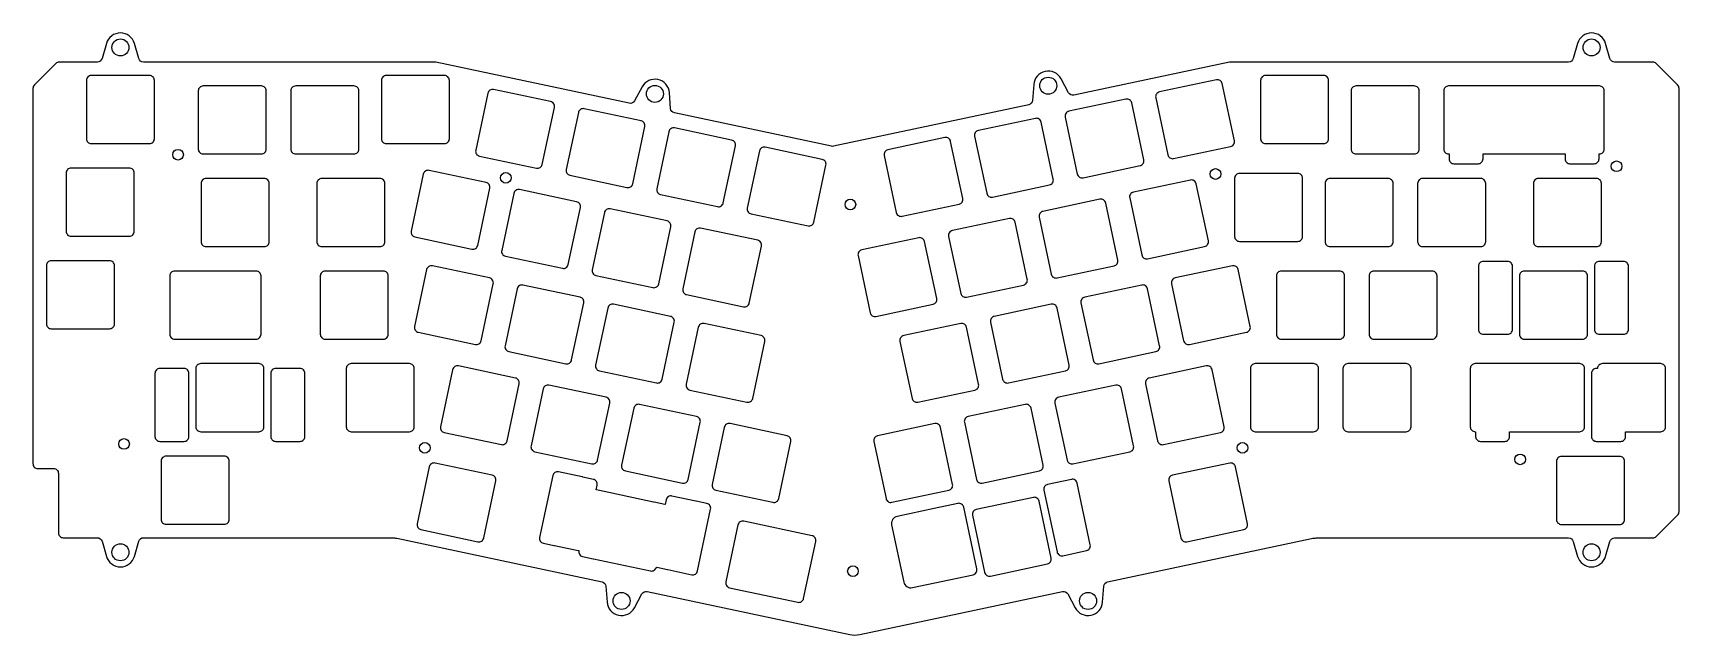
# Model space of a CAD drawing. Extents: x 22 to 361, y 16 to 140.
import ezdxf

# ---------------------------------------------------------------- set-up
doc = ezdxf.new("R2010")
doc.units = 0
doc.header["$MEASUREMENT"] = 0
doc.layers.get('0').update_dxf_attribs({"color": 3, "linetype": 'CONTINUOUS'})

msp = doc.modelspace()

# ---------------------------------------------------------------- linework, layer by layer
at = {"color": 1, "linetype": 'Continuous'}
for points in [[(28.05, 36.05), (35.06, 36.05, -0.333333), (36.02, 35.33), (36.93, 32.21, 0.75), (42.69, 32.21), (43.6, 35.33, -0.333333), (44.56, 36.05), (95.67, 36.05, -0.052408), (96.71, 35.94), (138.93, 26.96, -0.333333), (139.72, 26.06), (139.96, 22.82, 0.75), (145.59, 21.62), (147.13, 24.48, -0.333333), (148.22, 24.99), (189.91, 16.13, 0.105104), (191.99, 16.13), (233.69, 24.99, -0.333333), (234.78, 24.48), (236.31, 21.62, 0.75), (241.95, 22.82), (242.19, 26.06, -0.333333), (242.98, 26.96), (284.97, 35.89, -0.052408), (286.01, 36), (337.86, 36, -0.333333), (338.82, 35.28), (339.71, 32.21, 0.75), (345.47, 32.21), (346.37, 35.28, -0.333333), (347.33, 36), (355.19, 36, 0.198912), (355.89, 36.29), (360.31, 40.71, 0.198912), (360.6, 41.41), (360.6, 128.53, 0.198912), (360.31, 129.24), (355.89, 133.65, 0.198912), (355.19, 133.95), (347.34, 133.95, -0.333333), (346.38, 134.67), (345.47, 137.79, 0.75), (339.71, 137.79), (338.8, 134.67, -0.333333), (337.84, 133.95), (268.05, 133.95), (236.04, 127.14, -0.333333), (234.95, 127.65), (233.41, 130.51, 0.75), (227.77, 129.31), (227.53, 126.07, -0.333333), (226.74, 125.17), (186.55, 116.62, -0.105104), (186.13, 116.62), (153.84, 123.49, -0.333333), (153.05, 124.39), (152.81, 127.63, 0.75), (147.18, 128.83), (145.64, 125.97, -0.333333), (144.55, 125.46), (104.73, 133.93, 0.052408), (104.53, 133.95), (44.56, 133.95, -0.333333), (43.6, 134.67), (42.69, 137.79, 0.75), (36.93, 137.79), (36.02, 134.67, -0.333333), (35.06, 133.95), (27.22, 133.95, 0.198912), (26.51, 133.65), (22.1, 129.24, 0.198912), (21.8, 128.53), (21.8, 51.3, 0.414214), (22.8, 50.3), (26.05, 50.3, -0.414214), (27.05, 49.3), (27.05, 37.05, 0.414214)], [(45.81, 131.17), (33.81, 131.17, 0.414214), (32.81, 130.17), (32.81, 118.17, 0.414214), (33.81, 117.17), (45.81, 117.17, 0.414214), (46.81, 118.17), (46.81, 130.17, 0.414214)], [(68.83, 129.03), (56.83, 129.03, 0.414214), (55.83, 128.03), (55.83, 116.03, 0.414214), (56.83, 115.03), (68.83, 115.03, 0.414214), (69.83, 116.03), (69.83, 128.03, 0.414214)], [(87.88, 129.03), (75.88, 129.03, 0.414214), (74.88, 128.03), (74.88, 116.03, 0.414214), (75.88, 115.03), (87.88, 115.03, 0.414214), (88.88, 116.03), (88.88, 128.03, 0.414214)], [(106.52, 131.17), (94.52, 131.17, 0.414214), (93.52, 130.17), (93.52, 118.17, 0.414214), (94.52, 117.17), (106.52, 117.17, 0.414214), (107.52, 118.17), (107.52, 130.17, 0.414214)], [(265.4, 130.28), (253.66, 127.79, 0.414214), (252.89, 126.6), (255.38, 114.86, 0.414214), (256.57, 114.09), (268.31, 116.59, 0.414214), (269.08, 117.77), (266.58, 129.51, 0.414214)], [(287.48, 131.17), (275.48, 131.17, 0.414214), (274.48, 130.17), (274.48, 118.17, 0.414214), (275.48, 117.17), (287.48, 117.17, 0.414214), (288.48, 118.17), (288.48, 130.17, 0.414214)], [(306.11, 129.03), (294.11, 129.03, 0.414214), (293.11, 128.03), (293.11, 116.03, 0.414214), (294.11, 115.03), (306.11, 115.03, 0.414214), (307.11, 116.03), (307.11, 128.03, 0.414214)], [(314.25, 113.03), (319.25, 113.03, 0.414214), (320.25, 114.03), (320.25, 115.03), (337.13, 115.03), (337.13, 114.03, 0.414214), (338.13, 113.03), (343.13, 113.03, 0.414214), (344.13, 114.03), (344.13, 115.03), (344.21, 115.03, 0.414214), (345.21, 116.03), (345.21, 128.03, 0.414214), (344.21, 129.03), (313.16, 129.03, 0.414214), (312.16, 128.03), (312.16, 116.03, 0.414214), (313.16, 115.03), (313.25, 115.03), (313.25, 114.03, 0.414214)], [(128.35, 125.81), (116.61, 128.3, 0.414214), (115.42, 127.53), (112.93, 115.79, 0.414214), (113.7, 114.61), (125.44, 112.11, 0.414214), (126.62, 112.88), (129.12, 124.62, 0.414214)], [(246.76, 126.32), (235.03, 123.83, 0.414214), (234.25, 122.64), (236.75, 110.9, 0.414214), (237.94, 110.13), (249.67, 112.63, 0.414214), (250.44, 113.81), (247.95, 125.55, 0.414214)], [(146.98, 121.85), (135.24, 124.34, 0.414214), (134.06, 123.57), (131.56, 111.83, 0.414214), (132.33, 110.65), (144.07, 108.15, 0.414214), (145.26, 108.92), (147.75, 120.66, 0.414214)], [(228.13, 122.36), (216.39, 119.87, 0.414214), (215.62, 118.68), (218.12, 106.94, 0.414214), (219.3, 106.17), (231.04, 108.67, 0.414214), (231.81, 109.85), (229.32, 121.59, 0.414214)], [(165.61, 117.89), (153.88, 120.38, 0.414214), (152.69, 119.61), (150.2, 107.87, 0.414214), (150.97, 106.69), (162.7, 104.19, 0.414214), (163.89, 104.96), (166.38, 116.7, 0.414214)], [(184.25, 113.92), (172.51, 116.42, 0.414214), (171.32, 115.65), (168.83, 103.91, 0.414214), (169.6, 102.73), (181.34, 100.23, 0.414214), (182.52, 101), (185.02, 112.74, 0.414214)], [(209.5, 118.4), (197.76, 115.9, 0.414214), (196.99, 114.72), (199.48, 102.98, 0.414214), (200.67, 102.21), (212.41, 104.71, 0.414214), (213.18, 105.89), (210.68, 117.63, 0.414214)], [(41.65, 112.12), (29.65, 112.12, 0.414214), (28.65, 111.12), (28.65, 99.12, 0.414214), (29.65, 98.12), (41.65, 98.12, 0.414214), (42.65, 99.12), (42.65, 111.12, 0.414214)], [(69.43, 109.98), (57.43, 109.98, 0.414214), (56.43, 108.98), (56.43, 96.98, 0.414214), (57.43, 95.98), (69.43, 95.98, 0.414214), (70.43, 96.98), (70.43, 108.98, 0.414214)], [(93.24, 109.98), (81.24, 109.98, 0.414214), (80.24, 108.98), (80.24, 96.98, 0.414214), (81.24, 95.98), (93.24, 95.98, 0.414214), (94.24, 96.98), (94.24, 108.98, 0.414214)], [(115.07, 109.16), (103.33, 111.65, 0.414214), (102.14, 110.88), (99.65, 99.14, 0.414214), (100.42, 97.96), (112.16, 95.46, 0.414214), (113.34, 96.23), (115.84, 107.97, 0.414214)], [(260.04, 109.67), (248.3, 107.18, 0.414214), (247.53, 105.99), (250.02, 94.25, 0.414214), (251.21, 93.48), (262.95, 95.98, 0.414214), (263.72, 97.16), (261.22, 108.9, 0.414214)], [(282.12, 111.04), (270.12, 111.04, 0.414214), (269.12, 110.04), (269.12, 98.04, 0.414214), (270.12, 97.04), (282.12, 97.04, 0.414214), (283.12, 98.04), (283.12, 110.04, 0.414214)], [(300.75, 109.98), (288.75, 109.98, 0.414214), (287.75, 108.98), (287.75, 96.98, 0.414214), (288.75, 95.98), (300.75, 95.98, 0.414214), (301.75, 96.98), (301.75, 108.98, 0.414214)], [(319.8, 109.98), (307.8, 109.98, 0.414214), (306.8, 108.98), (306.8, 96.98, 0.414214), (307.8, 95.98), (319.8, 95.98, 0.414214), (320.8, 96.98), (320.8, 108.98, 0.414214)], [(343.62, 109.98), (331.62, 109.98, 0.414214), (330.62, 108.98), (330.62, 96.98, 0.414214), (331.62, 95.98), (343.62, 95.98, 0.414214), (344.62, 96.98), (344.62, 108.98, 0.414214)], [(133.7, 105.2), (121.96, 107.69, 0.414214), (120.78, 106.92), (118.28, 95.18, 0.414214), (119.05, 94), (130.79, 91.5, 0.414214), (131.98, 92.27), (134.47, 104.01, 0.414214)], [(241.4, 105.71), (229.67, 103.22, 0.414214), (228.89, 102.03), (231.39, 90.29, 0.414214), (232.58, 89.52), (244.31, 92.02, 0.414214), (245.08, 93.2), (242.59, 104.94, 0.414214)], [(152.33, 101.24), (140.6, 103.73, 0.414214), (139.41, 102.96), (136.92, 91.22, 0.414214), (137.69, 90.04), (149.42, 87.54, 0.414214), (150.61, 88.31), (153.1, 100.05, 0.414214)], [(222.77, 101.75), (211.03, 99.26, 0.414214), (210.26, 98.07), (212.76, 86.33, 0.414214), (213.94, 85.56), (225.68, 88.06, 0.414214), (226.45, 89.24), (223.96, 100.98, 0.414214)], [(170.97, 97.27), (159.23, 99.77, 0.414214), (158.04, 99), (155.55, 87.26, 0.414214), (156.32, 86.08), (168.06, 83.58, 0.414214), (169.24, 84.35), (171.74, 96.09, 0.414214)], [(204.14, 97.79), (192.4, 95.29, 0.414214), (191.63, 94.11), (194.12, 82.37, 0.414214), (195.31, 81.6), (207.05, 84.1, 0.414214), (207.82, 85.28), (205.32, 97.02, 0.414214)], [(37.58, 93.07), (25.58, 93.07, 0.414214), (24.58, 92.07), (24.58, 80.07, 0.414214), (25.58, 79.07), (37.58, 79.07, 0.414214), (38.58, 80.07), (38.58, 92.07, 0.414214)], [(115.77, 89.53), (104.03, 92.02, 0.414214), (102.84, 91.25), (100.35, 79.51, 0.414214), (101.12, 78.33), (112.86, 75.83, 0.414214), (114.04, 76.6), (116.54, 88.34, 0.414214)], [(268.66, 92.02), (256.92, 89.53, 0.414214), (256.15, 88.34), (258.64, 76.6, 0.414214), (259.83, 75.83), (271.57, 78.33, 0.414214), (272.34, 79.51), (269.84, 91.25, 0.414214)], [(325.31, 92.93), (320.31, 92.93, 0.414214), (319.31, 91.93), (319.31, 78.93, 0.414214), (320.31, 77.93), (325.31, 77.93, 0.414214), (326.31, 78.93), (326.31, 91.93, 0.414214)], [(349.18, 92.93), (344.18, 92.93, 0.414214), (343.18, 91.93), (343.18, 78.93, 0.414214), (344.18, 77.93), (349.18, 77.93, 0.414214), (350.18, 78.93), (350.18, 91.93, 0.414214)], [(93.94, 90.93), (81.94, 90.93, 0.414214), (80.94, 89.93), (80.94, 77.93, 0.414214), (81.94, 76.93), (93.94, 76.93, 0.414214), (94.94, 77.93), (94.94, 89.93, 0.414214)], [(290.74, 90.93), (278.74, 90.93, 0.414214), (277.74, 89.93), (277.74, 77.93, 0.414214), (278.74, 76.93), (290.74, 76.93, 0.414214), (291.74, 77.93), (291.74, 89.93, 0.414214)], [(309.79, 90.93), (297.79, 90.93, 0.414214), (296.79, 89.93), (296.79, 77.93, 0.414214), (297.79, 76.93), (309.79, 76.93, 0.414214), (310.79, 77.93), (310.79, 89.93, 0.414214)], [(340.74, 90.93), (328.74, 90.93, 0.414214), (327.74, 89.93), (327.74, 77.93, 0.414214), (328.74, 76.93), (340.74, 76.93, 0.414214), (341.74, 77.93), (341.74, 89.93, 0.414214)], [(134.4, 85.57), (122.66, 88.06, 0.414214), (121.48, 87.29), (118.98, 75.55, 0.414214), (119.75, 74.37), (131.49, 71.87, 0.414214), (132.68, 72.64), (135.17, 84.38, 0.414214)], [(250.02, 88.06), (238.29, 85.57, 0.414214), (237.51, 84.38), (240.01, 72.64, 0.414214), (241.2, 71.87), (252.93, 74.37, 0.414214), (253.7, 75.55), (251.21, 87.29, 0.414214)], [(153.03, 81.61), (141.3, 84.1, 0.414214), (140.11, 83.33), (137.62, 71.59, 0.414214), (138.39, 70.41), (150.12, 67.91, 0.414214), (151.31, 68.68), (153.8, 80.42, 0.414214)], [(231.39, 84.1), (219.65, 81.61, 0.414214), (218.88, 80.42), (221.38, 68.68, 0.414214), (222.56, 67.91), (234.3, 70.41, 0.414214), (235.07, 71.59), (232.58, 83.33, 0.414214)], [(171.67, 77.64), (159.93, 80.14, 0.414214), (158.74, 79.37), (156.25, 67.63, 0.414214), (157.02, 66.45), (168.76, 63.95, 0.414214), (169.94, 64.72), (172.44, 76.46, 0.414214)], [(212.76, 80.14), (201.02, 77.64, 0.414214), (200.25, 76.46), (202.74, 64.72, 0.414214), (203.93, 63.95), (215.67, 66.45, 0.414214), (216.44, 67.63), (213.94, 79.37, 0.414214)], [(68.34, 71.88), (56.34, 71.88, 0.414214), (55.34, 70.88), (55.34, 58.88, 0.414214), (56.34, 57.88), (68.34, 57.88, 0.414214), (69.34, 58.88), (69.34, 70.88, 0.414214)], [(99.29, 71.88), (87.29, 71.88, 0.414214), (86.29, 70.88), (86.29, 58.88, 0.414214), (87.29, 57.88), (99.29, 57.88, 0.414214), (100.29, 58.88), (100.29, 70.88, 0.414214)], [(121.12, 68.92), (109.38, 71.41, 0.414214), (108.19, 70.64), (105.7, 58.9, 0.414214), (106.47, 57.72), (118.21, 55.22, 0.414214), (119.39, 55.99), (121.89, 67.73, 0.414214)], [(263.3, 71.41), (251.56, 68.92, 0.414214), (250.79, 67.73), (253.28, 55.99, 0.414214), (254.47, 55.22), (266.21, 57.72, 0.414214), (266.98, 58.9), (264.48, 70.64, 0.414214)], [(285.38, 71.88), (273.38, 71.88, 0.414214), (272.38, 70.88), (272.38, 58.88, 0.414214), (273.38, 57.88), (285.38, 57.88, 0.414214), (286.38, 58.88), (286.38, 70.88, 0.414214)], [(304.43, 71.88), (292.43, 71.88, 0.414214), (291.43, 70.88), (291.43, 58.88, 0.414214), (292.43, 57.88), (304.43, 57.88, 0.414214), (305.43, 58.88), (305.43, 70.88, 0.414214)], [(317.63, 70.88), (317.63, 58.88, 0.414214), (318.63, 57.88), (318.72, 57.88), (318.72, 56.88, 0.414214), (319.72, 55.88), (324.72, 55.88, 0.414214), (325.72, 56.88), (325.72, 57.88), (340.15, 57.88, 0.414214), (341.15, 58.88), (341.15, 70.88, 0.414214), (340.15, 71.88), (318.63, 71.88, 0.414214)], [(343.59, 70.88, 0.414214), (342.59, 69.88), (342.59, 56.88, 0.414214), (343.59, 55.88), (348.59, 55.88, 0.414214), (349.59, 56.88), (349.59, 57.88), (356.82, 57.88, 0.414214), (357.82, 58.88), (357.82, 70.88, 0.414214), (356.82, 71.88), (344.82, 71.88, 0.414214), (343.82, 70.88)], [(47.91, 55.88), (52.91, 55.88, 0.414214), (53.91, 56.88), (53.91, 69.88, 0.414214), (52.91, 70.88), (47.91, 70.88, 0.414214), (46.91, 69.88), (46.91, 56.88, 0.414214)], [(71.78, 55.88), (76.78, 55.88, 0.414214), (77.78, 56.88), (77.78, 69.88, 0.414214), (76.78, 70.88), (71.78, 70.88, 0.414214), (70.78, 69.88), (70.78, 56.88, 0.414214)], [(139.75, 64.96), (128.01, 67.45, 0.414214), (126.83, 66.68), (124.33, 54.94, 0.414214), (125.1, 53.76), (136.84, 51.26, 0.414214), (138.03, 52.03), (140.52, 63.77, 0.414214)], [(244.66, 67.45), (232.93, 64.96, 0.414214), (232.15, 63.77), (234.65, 52.03, 0.414214), (235.84, 51.26), (247.57, 53.76, 0.414214), (248.34, 54.94), (245.85, 66.68, 0.414214)], [(158.38, 61), (146.65, 63.49, 0.414214), (145.46, 62.72), (142.97, 50.98, 0.414214), (143.74, 49.8), (155.47, 47.3, 0.414214), (156.66, 48.07), (159.15, 59.81, 0.414214)], [(226.03, 63.49), (214.29, 61, 0.414214), (213.52, 59.81), (216.02, 48.07, 0.414214), (217.2, 47.3), (228.94, 49.8, 0.414214), (229.71, 50.98), (227.22, 62.72, 0.414214)], [(177.02, 57.03), (165.28, 59.53, 0.414214), (164.09, 58.76), (161.6, 47.02, 0.414214), (162.37, 45.84), (174.11, 43.34, 0.414214), (175.29, 44.11), (177.79, 55.85, 0.414214)], [(207.4, 59.53), (195.66, 57.03, 0.414214), (194.89, 55.85), (197.38, 44.11, 0.414214), (198.57, 43.34), (210.31, 45.84, 0.414214), (211.08, 47.02), (208.58, 58.76, 0.414214)], [(61.2, 52.83), (49.2, 52.83, 0.414214), (48.2, 51.83), (48.2, 39.83, 0.414214), (49.2, 38.83), (61.2, 38.83, 0.414214), (62.2, 39.83), (62.2, 51.83, 0.414214)], [(116.31, 48.93), (104.57, 51.42, 0.414214), (103.38, 50.65), (100.89, 38.91, 0.414214), (101.66, 37.73), (113.4, 35.23, 0.414214), (114.58, 36), (117.08, 47.74, 0.414214)], [(268.11, 51.42), (256.37, 48.93, 0.414214), (255.6, 47.74), (258.09, 36, 0.414214), (259.28, 35.23), (271.02, 37.73, 0.414214), (271.79, 38.91), (269.29, 50.65, 0.414214)], [(348.38, 52.78), (336.38, 52.78, 0.414214), (335.38, 51.78), (335.38, 39.78, 0.414214), (336.38, 38.78), (348.38, 38.78, 0.414214), (349.38, 39.78), (349.38, 51.78, 0.414214)], [(129.14, 34.44), (134.03, 33.4, 0.023636), (134.13, 33.39, 0.41417), (134.9, 32.2), (137.1, 31.73, 0.024024), (137.19, 31.71), (148.93, 29.21, 0.414214), (150.11, 29.98), (150.12, 29.99, 0.024893), (150.21, 29.97), (152.38, 29.51, 0.029842), (152.5, 29.48), (157.39, 28.44, 0.414214), (158.57, 29.21), (161.28, 41.92, 0.414214), (160.51, 43.11), (158.34, 43.57, 0.029842), (158.22, 43.6), (153.33, 44.64, 0.414214), (152.14, 43.87), (151.93, 42.88, 0.024893), (151.84, 42.91), (149.64, 43.37, 0.024024), (149.55, 43.4), (137.81, 45.89, 0.023636), (137.71, 45.91), (137.92, 46.89, 0.414214), (137.15, 48.07), (134.98, 48.53, 0.029842), (134.87, 48.57), (129.98, 49.61, 0.414214), (128.79, 48.84), (126.09, 36.12, 0.414214), (126.86, 34.93), (129.03, 34.47, 0.029842)], [(235.53, 48.07), (230.64, 47.03, 0.414214), (229.87, 45.85), (232.58, 33.13, 0.414214), (233.76, 32.36), (238.65, 33.4, 0.414214), (239.42, 34.59), (236.72, 47.3, 0.414214)], [(227.7, 44.36), (215.96, 41.87, 0.414214), (215.19, 40.68), (217.68, 28.94, 0.414214), (218.87, 28.17), (230.61, 30.67, 0.414214), (231.38, 31.85), (228.88, 43.59, 0.414214)], [(210.41, 27.4), (215.3, 28.44, 0.414214), (216.07, 29.62), (213.37, 42.34, 0.414214), (212.18, 43.11), (207.29, 42.07), (199.69, 40.45, 0.414214), (198.54, 38.68), (201.03, 26.94, 0.414214), (202.81, 25.78)], [(182.16, 36.47), (168.09, 39.46, 0.414214), (166.91, 38.69), (164.41, 26.95, 0.414214), (165.18, 25.76), (179.25, 22.77, 0.414214), (180.43, 23.54), (182.93, 35.28, 0.414214)]]:
    msp.add_lwpolyline(points, format="xyb", close=True, dxfattribs=at)
for points in [[(62.98, 90.93), (50.98, 90.93, 0.414214), (49.98, 89.93), (49.98, 77.93, 0.414214), (50.98, 76.93), (62.98, 76.93)], [(55.75, 76.93), (67.75, 76.93, 0.414214), (68.75, 77.93), (68.75, 89.93, 0.414214), (67.75, 90.93), (55.75, 90.93)]]:
    msp.add_lwpolyline(points, format="xyb", dxfattribs=at)
for centre, radius in [((39.81, 136.95), 1.75), ((342.59, 136.95), 1.75), ((149.82, 127.41), 1.75), ((230.77, 129.09), 1.75), ((51.67, 114.88), 1.1), ((265.19, 110.91), 1.1), ((347.74, 112.5), 1.1), ((119.14, 110.12), 1.1), ((190.05, 104.63), 1.1), ((40.56, 55.35), 1.1), ((102.47, 54.56), 1.1), ((270.74, 54.56), 1.1), ((327.89, 52.18), 1.1), ((39.81, 33.05), 1.75), ((342.59, 33.05), 1.75), ((190.58, 29.16), 1.1), ((142.95, 23.04), 1.75), ((238.96, 23.04), 1.75)]:
    msp.add_circle(centre, radius, dxfattribs=at)

doc.saveas('drawing.dxf')
